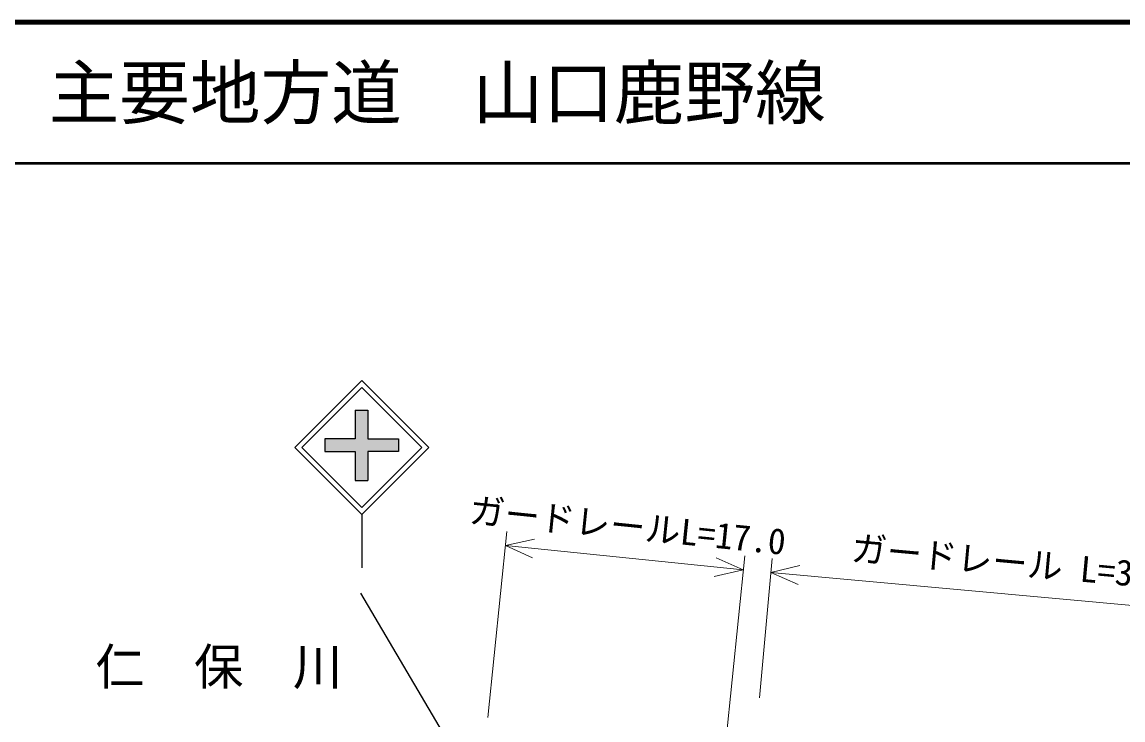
# Model space of a CAD drawing. Units: millimetres, scale not verified. Extents: x 40000 to 680000, y 20000 to 380000.
# Drawn here: x 214853 to 292781, y 330596 to 380000 of the extents above; entities that cross this region are included whole.
import ezdxf
from ezdxf.enums import TextEntityAlignment as Align

# ---------------------------------------------------------------- set-up
doc = ezdxf.new("R2010")
doc.units = ezdxf.units.MM
doc.header["$LTSCALE"] = 1000
for name, color, linetype, lineweight in [('M-BMK-HTXT', 7, 'Continuous', 13), ('M-STR-HTXT', 7, 'Continuous', 13), ('M-STR-STRC', 7, 'Continuous', 25), ('M-TTL', 2, 'Continuous', 140), ('M-TTL-LINE', 7, 'Continuous', 50)]:
    doc.layers.add(name, color=color, linetype=linetype, lineweight=lineweight)
doc.layers.add('M-TTL-TXT', color=7, linetype='Continuous')
doc.styles.add('ＭＳ ゴシック', font='')
doc.styles.get('ＭＳ ゴシック').set_extended_font_data('MS Gothic')

msp = doc.modelspace()

# ---------------------------------------------------------------- hatches: boundary and pattern name
at = {"layer": 'M-STR-STRC'}
msp.add_hatch(color=256, dxfattribs=at).paths.add_polyline_path([(236279, 350491), (238441, 350491), (238441, 352523), (239341, 352523), (239341, 350491), (241502, 350491), (241502, 349591), (239341, 349591), (239341, 347558), (238441, 347558), (238441, 349591), (236279, 349591)])

# ---------------------------------------------------------------- linework, layer by layer
at = {"layer": 'M-STR-HTXT'}
for p, q in [((247825, 330777), (249173, 343938)), ((249071, 342943), (251129, 343402)), ((249071, 342943), (265906, 341218)), ((249071, 342943), (250993, 342076)), ((264659, 329052), (266008, 342213)), ((265906, 341218), (263984, 342085)), ((267052, 332158), (267955, 342035)), ((267864, 341039), (269916, 341521)), ((265906, 341218), (263848, 340759)), ((267864, 341039), (302507, 337871)), ((267864, 341039), (269795, 340193))]:
    msp.add_line(p, q, dxfattribs=at)
at = {"layer": 'M-STR-STRC'}
for p, q in [((234162, 349881), (238900, 354619)), ((238900, 354619), (243637, 349881)), ((234657, 349881), (238900, 354124)), ((238900, 354124), (243142, 349881)), ((238441, 352523), (239341, 352523)), ((238441, 352523), (238441, 350491)), ((239341, 352523), (239341, 350491)), ((238441, 350491), (236279, 350491)), ((236279, 350491), (236279, 349591)), ((234162, 349881), (238900, 345143)), ((234657, 349881), (238900, 345638)), ((236279, 349591), (238441, 349591)), ((238441, 349591), (238441, 347558)), ((238900, 345638), (243142, 349881)), ((238900, 345143), (243637, 349881)), ((239341, 349591), (239341, 347558)), ((238441, 347558), (239341, 347558)), ((238900, 345143), (238900, 341356)), ((238815, 339584), (251622, 317803))]:
    msp.add_line(p, q, dxfattribs=at)
msp.add_lwpolyline([(239341, 350491), (241502, 350491), (241502, 349591), (239341, 349591)], dxfattribs=at)
at = {"layer": 'M-TTL'}
msp.add_line((680000, 380000), (40000, 380000), dxfattribs=at)
at = {"layer": 'M-TTL-LINE'}
msp.add_line((40000, 370000), (680000, 370000), dxfattribs=at)

# ---------------------------------------------------------------- texts
at = {"layer": 'M-BMK-HTXT', "style": 'ＭＳ ゴシック'}
msp.add_text('仁\u3000保\u3000川', height=2566, dxfattribs=at).set_placement((228774, 332316), align=Align.BOTTOM_CENTER)
at = {"layer": 'M-STR-HTXT', "style": 'ＭＳ ゴシック'}
for s, rotation, p in [('ガードレールL=17.0', 354.15, (257570, 342876)), ('ガードレール L=35.0', 354.775, (285259, 340252))]:
    msp.add_text(s, height=1833, rotation=rotation, dxfattribs=at).set_placement(p, align=Align.BOTTOM_CENTER)
at = {"layer": 'M-TTL-TXT', "style": 'ＭＳ ゴシック'}
msp.add_text('主要地方道\u3000山口鹿野線', height=3666, dxfattribs=at).set_placement((216734, 375000), align=Align.MIDDLE_LEFT)

doc.saveas('drawing.dxf')
